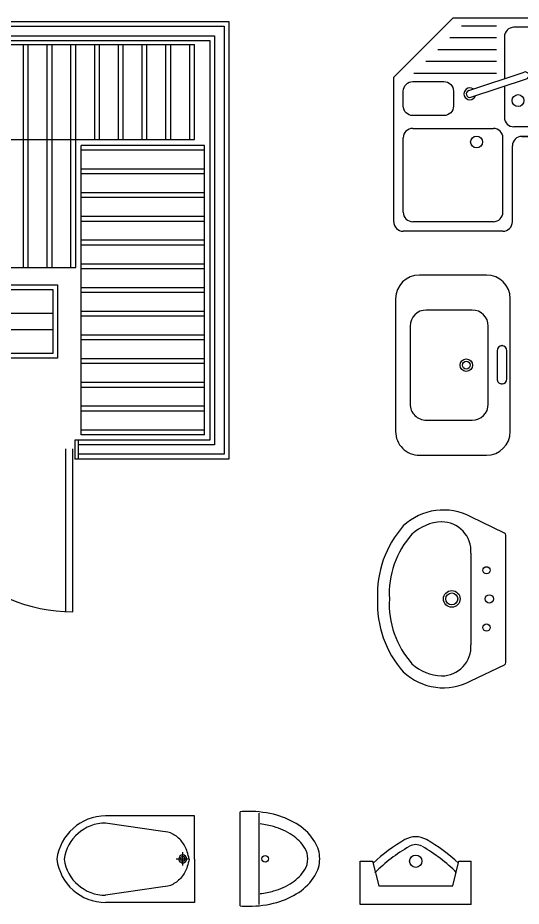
# Model space of a CAD drawing. Header units: millimetres. Extents: x -1044 to 14019, y -747 to 8847.
# Drawn here: x 6260 to 8381, y -675 to 3072 of the extents above; entities that cross this region are included whole.
import ezdxf

# ---------------------------------------------------------------- set-up
doc = ezdxf.new("R2010")
doc.units = ezdxf.units.MM
doc.layers.add('SANTEH', color=7, linetype='Continuous')

# ---------------------------------------------------------------- blocks, each defined once
blk = doc.blocks.new('K18-7')
for p, q in [((100, -97.4), (1700, -97.4)), ((100, -1037.5), (100, -97.4)), ((180, -1037.5), (180, -97.4)), ((200, -1037.5), (200, -97.4)), ((280, -1037.5), (280, -97.4)), ((300, -1037.5), (300, -97.4)), ((380, -1037.5), (380, -97.4)), ((400, -1037.5), (400, -97.4)), ((480, -1037.5), (480, -97.4)), ((500, -1037.5), (500, -97.4)), ((580, -1037.5), (580, -97.4)), ((600, -1037.5), (600, -97.4)), ((680, -1037.5), (680, -97.4)), ((700, -1037.5), (700, -97.4)), ((780, -1037.5), (780, -97.4)), ((800, -1037.5), (800, -97.4)), ((880, -1037.5), (880, -97.4)), ((900, -1037.5), (900, -97.4)), ((980, -1037.5), (980, -97.4)), ((1000, -1037.5), (1000, -97.4)), ((1080, -1037.5), (1080, -97.4)), ((1100, -1037.5), (1100, -97.4)), ((1180, -1037.5), (1180, -97.4)), ((1200, -1037.5), (1200, -97.4)), ((1280, -497.4), (1280, -97.4)), ((1300, -497.4), (1300, -97.4)), ((1380, -497.4), (1380, -97.4)), ((1400, -497.4), (1400, -97.4)), ((1480, -497.4), (1480, -97.4)), ((1500, -497.4), (1500, -97.4)), ((1580, -497.4), (1580, -97.4)), ((1600, -497.4), (1600, -97.4)), ((1680, -497.4), (1680, -97.4)), ((1700, -497.4), (1700, -97.4)), ((100, -497.4), (1700, -497.4)), ((1222.8, -1742.7), (1222.8, -522.7)), ((1742, -522.7), (1222.8, -522.7)), ((1742, -1742.7), (1742, -522.7)), ((1742, -542.7), (1222.8, -542.7)), ((1742, -622.7), (1222.8, -622.7)), ((1742, -642.7), (1222.8, -642.7)), ((1742, -722.7), (1222.8, -722.7)), ((1742, -742.7), (1222.8, -742.7)), ((1742, -822.7), (1222.8, -822.7)), ((1742, -842.7), (1222.8, -842.7)), ((1742, -922.7), (1222.8, -922.7)), ((1742, -942.7), (1222.8, -942.7)), ((100, -1037.5), (1200, -1037.5)), ((1742, -1022.7), (1222.8, -1022.7)), ((1742, -1042.7), (1222.8, -1042.7)), ((460.7, -1420.1), (460.7, -1109.9)), ((460.7, -1109.9), (1123.4, -1109.9)), ((1123.4, -1109.9), (1123.4, -1420.1)), ((1742, -1122.7), (1222.8, -1122.7)), ((480.7, -1400.1), (480.7, -1129.9)), ((480.7, -1129.9), (1103.4, -1129.9)), ((1103.4, -1129.9), (1103.4, -1400.1)), ((1742, -1142.7), (1222.8, -1142.7)), ((480.7, -1229.9), (1103.4, -1229.9)), ((1742, -1222.7), (1222.8, -1222.7)), ((1742, -1242.7), (1222.8, -1242.7)), ((1103.4, -1300.1), (480.7, -1300.1)), ((1742, -1322.7), (1222.8, -1322.7)), ((1742, -1342.7), (1222.8, -1342.7)), ((1123.4, -1420.1), (460.7, -1420.1)), ((1103.4, -1400.1), (480.7, -1400.1)), ((1742, -1422.7), (1222.8, -1422.7)), ((1742, -1442.7), (1222.8, -1442.7)), ((1742, -1522.7), (1222.8, -1522.7)), ((332.2, -1603.6), (190, -1551.9)), ((1742, -1542.7), (1222.8, -1542.7)), ((267.6, -1635.9), (332.2, -1603.6)), ((393.6, -1684.4), (267.6, -1635.9)), ((1742, -1622.7), (1222.8, -1622.7)), ((1742, -1642.7), (1222.8, -1642.7)), ((1742, -1722.7), (1222.8, -1722.7)), ((1742, -1742.7), (1222.8, -1742.7)), ((480.8, -1765), (480.8, -1845)), ((495.8, -1765), (495.8, -1845)), ((1195.8, -1765), (1195.8, -1845)), ((1210.8, -1765), (1210.8, -1845)), ((1158, -2488.7), (1158, -1801.9)), ((1188, -2488.7), (1188, -1801.9))]:
    blk.add_line(p, q)
for points in [[(0, -1845), (0, 0), (1845, 0), (1845, -1845), (1195.8, -1845)], [(20, -1825), (20, -20), (1825, -20), (1825, -1825), (1210.8, -1825)], [(60, -1785), (60, -60), (1785, -60), (1785, -1785), (1210.8, -1785)], [(80, -1765), (80, -80), (1765, -80), (1765, -1765), (1195.8, -1765)], [(480.8, -1785), (60, -1785)], [(495.8, -1765), (80, -1765)], [(480.8, -1825), (20, -1825)], [(495.8, -1845), (0, -1845)]]:
    blk.add_lwpolyline(points)
blk.add_lwpolyline([(445.2, -1726.4), (118.9, -1726.4), (118.9, -1513.1), (445.2, -1513.1)], close=True)
blk.add_arc((1188, -1801.9), 686.8, 180.1641, 270)
blk = doc.blocks.new('s_21')
at = {"layer": 'SANTEH'}
for p, q in [((-250, -250), (0, 0)), ((0, 0), (610, 0)), ((183.4, -34.9), (35.9, -34.9)), ((570, -40), (256.5, -40)), ((650, -40), (650, -460)), ((183.4, -84.9), (-14.1, -84.9)), ((216.5, -80), (216.5, -256.9)), ((610, -420), (610, -80)), ((183.4, -134.9), (-64.1, -134.9)), ((183.4, -184.9), (-114.1, -184.9)), ((-250, -860), (-250, -250)), ((183.4, -234.9), (-165.9, -234.9)), ((66.1, -306.6), (300, -229.4)), ((75.5, -335), (309.4, -257.9)), ((216.5, -288.5), (216.5, -420)), ((-170, -466.5), (170, -466.5)), ((570, -460), (256.5, -460)), ((-210, -820), (-210, -506.5)), ((210, -820), (210, -506.5)), ((610, -500), (290, -500)), ((290, -500), (610, -500)), ((250, -860), (250, -540)), ((170, -860), (-170, -860)), ((210, -900), (-210, -900))]:
    blk.add_line(p, q, dxfattribs=at)
blk.add_lwpolyline([(-209.7, -372.5), (-209.7, -309, -0.414214), (-169.7, -269), (-38.2, -269, -0.414214), (1.8, -309), (1.8, -372.5, -0.414214), (-38.2, -412.5), (-169.7, -412.5, -0.414214)], format="xyb", close=True, dxfattribs=at)
for centre in [(273.8, -349.2), (99.2, -523.8)]:
    blk.add_circle(centre, 25, dxfattribs=at)
for centre, radius, start, end in [((610, -40), 40, 0, 90), ((256.5, -80), 40, 90, 180), ((570, -80), 40, 0, 90), ((304.7, -243.6), 15, 288.2598, 108.2598), ((70.8, -320.8), 25, 55.1297, 341.3899), ((70.8, -320.8), 15, 108.2598, 288.2598), ((256.5, -420), 40, 180, 270), ((570, -420), 40, 270, 0), ((-170, -506.5), 40, 90, 180), ((170, -506.5), 40, 0, 90), ((610, -460), 40, 270, 0), ((290, -540), 40, 90, 180), ((-170, -820), 40, 180, 270), ((170, -820), 40, 270, 0), ((-210, -860), 40, 180, 270), ((210, -860), 40, 270, 0)]:
    blk.add_arc(centre, radius, start, end, dxfattribs=at)
blk = doc.blocks.new('s_24')
at = {"layer": 'SANTEH'}
for p, q in [((0, -198.6), (0, 198.6)), ((80, -192.7), (80, 192.7))]:
    blk.add_line(p, q, dxfattribs=at)
for points in [[(335.3, 0, 0.139889), (314.8, 71.9, 0.107118), (247.4, 141.4, 0.079812), (154.7, 183.8, 0.067459), (35.3, 200, 0.019694), (0, 198.6, 0.020439)], [(285.3, 0, 0.139889), (272.3, 45.5, 0.107118), (219.7, 99.8, 0.079812), (141.3, 135.6, 0.036069), (85, 146.9, 0.022172)], [(0, -198.6, 0.019694), (35.3, -200, 0.067459), (154.7, -183.8, 0.079812), (247.4, -141.4, 0.107118), (314.8, -71.9, 0.139889), (335.3, 0, 0.139889)], [(85, -146.9, 0.036069), (141.3, -135.6, 0.079812), (219.7, -99.8, 0.107118), (272.3, -45.5, 0.139889), (285.3, 0, 0.139889)]]:
    blk.add_lwpolyline(points, format="xyb", dxfattribs=at)
blk.add_circle((105.3, 0), 13.6, dxfattribs=at)
blk = doc.blocks.new('A$C64583BDD')
for p, q in [((0, 579.5), (0, 205.3)), ((182.2, 579.5), (0, 579.5)), ((182.2, 579.5), (364.4, 579.5)), ((364.4, 579.5), (364.4, 205.3)), ((66, 446.6), (30, 205.3)), ((298.3, 446.6), (334.4, 205.3))]:
    blk.add_line(p, q)
for points in [[(182.2, 556.6, 0.046371), (150.8, 549.3, 0.088923), (106.9, 525.5, 0.104957), (76.1, 487.9, 0.120011), (66, 446.6, 0.120011)], [(182.2, 556.6, -0.046371), (213.5, 549.3, -0.088923), (257.5, 525.5, -0.104957), (288.3, 487.9, -0.120011), (298.3, 446.6, -0.120011)]]:
    blk.add_lwpolyline(points, format="xyb")
for points in [[(208.8, 530.3), (153, 530.3)], [(180.9, 502.4), (180.9, 552.8)]]:
    blk.add_lwpolyline(points)
for centre, radius, start, end in [((180.9, 530.3), 16.7, 90, 270), ((180.9, 530.3), 10, 90, 270), ((180.9, 530.3), 16.7, 270, 90), ((180.9, 530.3), 10, 270, 90), ((206.8, 205.3), 206.8, 180, 263.1637), ((206.8, 205.3), 176.8, 180, 261.9966), ((157.6, 205.3), 206.8, 276.8363, 0), ((157.6, 205.3), 176.8, 278.0034, 0)]:
    blk.add_arc(centre, radius, start, end)
blk = doc.blocks.new('Rakov4')
at = {"color": 0, "linetype": 'Continuous', "ltscale": 10}
blk.add_line((-193.5, -147.2), (193.5, -147.2), dxfattribs=at)
blk.add_lwpolyline([(268.7, 0), (-268.7, 0, 0.288738), (-277.7, -5.7), (-345.4, -147.2, 0.323163), (-307.6, -432.3, 0.195482), (0, -540.9, 0.195482), (307.6, -432.3, 0.323163), (345.4, -147.2), (277.7, -5.7, 0.288738)], format="xyb", close=True, dxfattribs=at)
for centre, radius in [((-120.7, -81.8), 15), ((0, -70), 17.5), ((120.7, -81.8), 15), ((0, -228), 35), ((0, -228), 25)]:
    blk.add_circle(centre, radius, dxfattribs=at)
for centre, radius, start, end in [((-200.9, -270.7), 123.7, 86.5587, 180), ((200.9, -270.7), 123.7, 360, 93.4413), ((-129, -263.5), 195.8, 182.0891, 222.5037), ((129, -263.5), 195.8, 317.4963, 357.9109), ((-19.8, -108.4), 383.2, 228.5881, 272.9606), ((19.8, -108.4), 383.2, 267.0394, 311.4119)]:
    blk.add_arc(centre, radius, start, end, dxfattribs=at)
blk = doc.blocks.new('RECTFREE')
for p, q in [((11.009726, -0.05625), (-11.039871, -0.05625)), ((-3.249447, -1.45402), (-3.249447, -1.41473)), ((2.271533, -0.61875), (-2.414177, -0.61875)), ((3.106803, -1.41473), (3.106803, -1.45402)), ((-2.414177, -2.25), (2.271533, -2.25)), ((-14.977572, -3.993951), (-14.977572, -15.131049)), ((6.442089, -3.691954), (-6.472233, -3.691954)), ((14.947427, -15.131049), (14.947427, -3.993951)), ((-9.160244, -6.379965), (-9.160244, -13.982534)), ((9.1301, -13.982534), (9.1301, -6.379965)), ((-6.472233, -16.670546), (6.442089, -16.670546)), ((-11.039871, -19.06875), (11.009726, -19.06875))]:
    blk.add_line(p, q)
for radius in [1.040625, 0.646875]:
    blk.add_circle((-0.015072, -7.340625), radius)
for centre, radius, start, end in [((-11.039871, -3.993951), 3.937701, 90, 180), ((-2.414177, -1.45402), 0.83527, 90, 180), ((-2.414177, -1.41473), 0.83527, 180, 270), ((2.271533, -1.45402), 0.83527, 0, 90), ((2.271533, -1.41473), 0.83527, 270, 0), ((11.009726, -3.993951), 3.937701, 0, 90), ((-6.472233, -6.379965), 2.688011, 90, 180), ((6.442089, -6.379965), 2.688011, 0, 90), ((-6.472233, -13.982534), 2.688011, 180, 270), ((6.442089, -13.982534), 2.688011, 270, 0), ((-11.039871, -15.131049), 3.937701, 180, 270), ((11.009726, -15.131049), 3.937701, 270, 0)]:
    blk.add_arc(centre, radius, start, end)
blk = doc.blocks.new('PISUARS3')
for p, q in [((-234, 0), (234, 0)), ((-234, 0), (-234, -182)), ((234, 0), (234, -182)), ((-156, -78), (-182, -182)), ((156, -78), (-156, -78)), ((182, -182), (156, -78)), ((-182, -182), (-234, -182)), ((234, -182), (182, -182))]:
    blk.add_line(p, q)
blk.add_circle((0, -182), 26)
for centre, radius, start, end in [((310.271, 348.7744), 682.2379, 224.9704, 240.2549), ((-310.271, 348.7744), 682.2379, 299.745, 315.0295), ((310.271, 348.7744), 716.3629, 226.8228, 240.2549), ((-310.271, 348.7744), 716.3629, 299.7451, 313.1771), ((0, -200.109), 52, 240.255, 299.745), ((0, -194.1914), 91, 240.2552, 299.7448)]:
    blk.add_arc(centre, radius, start, end)

msp = doc.modelspace()

# ---------------------------------------------------------------- block references
at = {"layer": 'SANTEH'}
for name, p in [('K18-7', (5303.8, 3055.9)), ('s_21', (8093.5, 3071.6)), ('s_24', (7196.4, -474.9))]:
    msp.add_blockref(name, p, dxfattribs=at)
at = {"layer": 'SANTEH', "xscale": 25.39999999999964, "yscale": 25.39999999999964, "zscale": 25.39999999999964, "rotation": 270}
msp.add_blockref('RECTFREE', (8335.9, 1606.4), dxfattribs=at)
at = {"layer": 'SANTEH'}
for name, p, rotation in [('Rakov4', (8316.2, 621.1), 270), ('A$C64583BDD', (6424.4, -294.3), 270), ('PISUARS3', (7936.2, -667.1), 180)]:
    msp.add_blockref(name, p, dxfattribs=dict(at, rotation=rotation))

doc.saveas('drawing.dxf')
